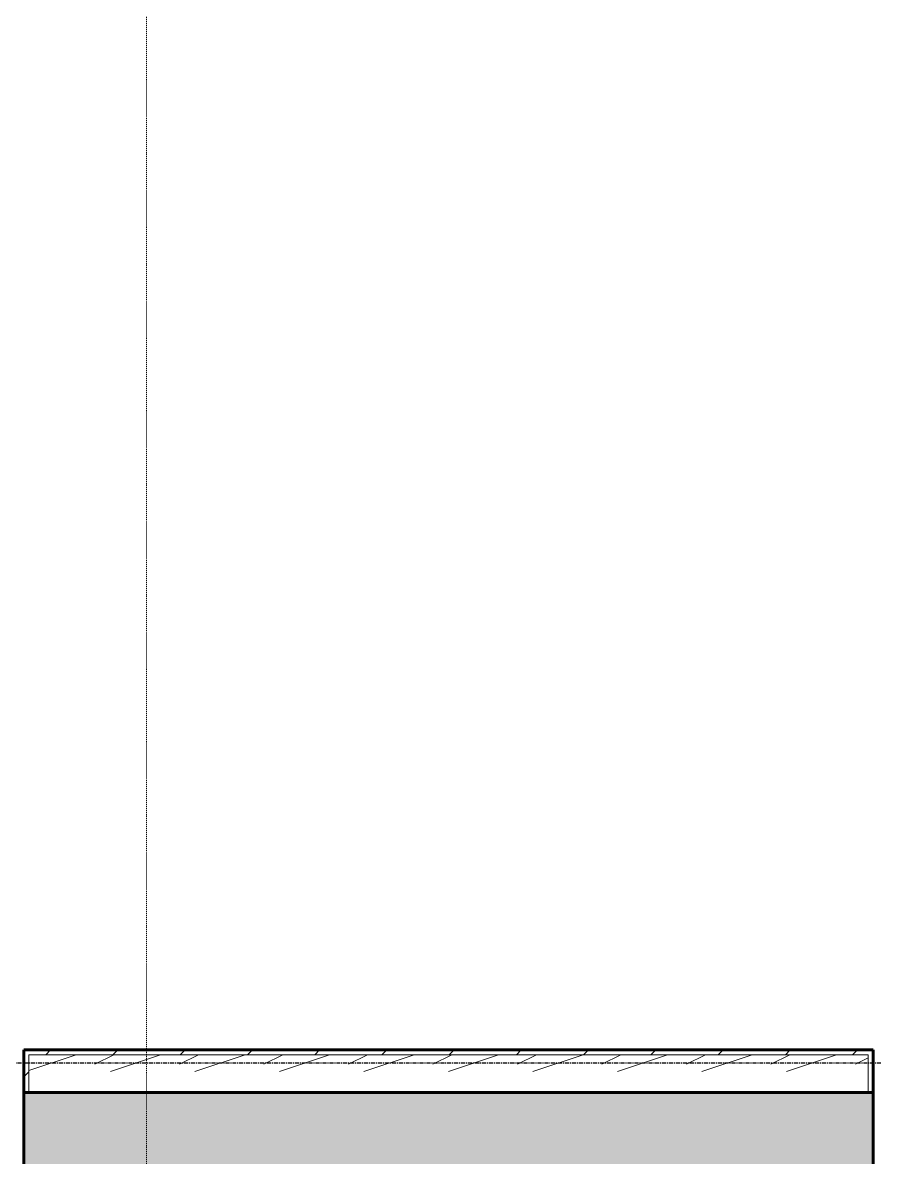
# Model space of a CAD drawing. Header units: inches. Extents: x -4110 to -1807, y 11006 to 12281.
# Drawn here: x -2749.3 to -2641.9, y 11835.3 to 11978.4 of the extents above; entities that cross this region are included whole.
import ezdxf

# ---------------------------------------------------------------- set-up
doc = ezdxf.new("R2010")
doc.units = ezdxf.units.IN
doc.header["$MEASUREMENT"] = 0
doc.linetypes.add('Aligning Line 1_8_', pattern=[0.25, 0.125, -0.125])
doc.linetypes.add('Grid Line 1_2_', pattern=[0.875, 0.5, -0.125, 0.125, -0.125])
for name, color, linetype, lineweight in [('0-1', 7, 'Continuous', 5), ('0-2', 90, 'Continuous', 18), ('A-WALL-3', 50, 'Continuous', 60), ('A-WALL-4', 90, 'Continuous', 18), ('A-WALL-PATT-1', 7, 'Continuous', 9), ('A-WALL-PATT-2', 253, 'Continuous', 9), ('G-ANNO-SYMB-1', 147, 'Aligning Line 1_8_', 9), ('Q-CASE-3', 7, 'Continuous', 9), ('Q-CASE-5', 9, 'Continuous', 9), ('Q-CASE-6', 50, 'Continuous', 60), ('S-GRID-1', 1, 'Grid Line 1_2_', 30)]:
    doc.layers.add(name, color=color, linetype=linetype, lineweight=lineweight)

# ---------------------------------------------------------------- blocks, each defined once
blk = doc.blocks.new('OD_CW_Base Cabinet - OD_CW_Base Cabinet-3870381-ENLARGED RCP - 2ND FLOOR PLAN - EAST')
at = {"layer": 'Q-CASE-5'}
for points in [[(107.93, 24), (0.74, 24), (0.74, 3), (107.93, 3), (107.93, 21.96)], [(80.51, 3), (0.74, 3), (0.74, 1), (107.93, 1), (107.93, 3), (86.93, 3)], [(84.93, 1), (0.74, 1), (0.74, 0), (107.93, 0), (107.93, 1), (86.93, 1)]]:
    blk.add_hatch(color=256, dxfattribs=at).paths.add_polyline_path(points, flags=0)
at = {"layer": 'Q-CASE-3'}
for p, q in [((0.74, 24), (0.74, 3)), ((0.74, 24), (107.93, 24)), ((107.93, 3), (107.93, 24)), ((0.74, 3), (0.74, 1)), ((0.74, 3), (107.93, 3)), ((107.93, 1), (107.93, 3)), ((0.74, 1), (0.74, 0)), ((0.74, 1), (107.93, 1)), ((0.74, 1), (107.93, 1)), ((0.74, 0), (86.93, 0)), ((107.93, 0), (107.93, 1))]:
    blk.add_line(p, q, dxfattribs=at)
at = {"layer": 'Q-CASE-6'}
for p, q in [((107.93, 24), (0.74, 24)), ((0.74, 24), (0.74, 0)), ((107.93, 0), (107.93, 24)), ((0.74, 0), (107.93, 0))]:
    blk.add_line(p, q, dxfattribs=at)
blk = doc.blocks.new('CTR - 1st Phase - Unit Layouts_rvt-1-ENLARGED RCP - 2ND FLOOR PLAN - EAST')
at = {"layer": 'A-WALL-PATT-1'}
h = blk.add_hatch(dxfattribs=at)
h.set_pattern_fill('FP_4', color=256, style=0, pattern_type=2)
h.set_pattern_definition([(45, (0, 0), (-4.2426407, 4.2426407), [])])
h.paths.add_polyline_path([(-2749.2, 11843.49), (-2748.57, 11843.49), (-2748.57, 11848.24), (-2642.64, 11848.24), (-2642.64, 11843.49), (-2642.01, 11843.49), (-2642.01, 11848.86), (-2749.2, 11848.86), (-2749.2, 11848.24)], flags=0)
at = {"layer": 'A-WALL-PATT-2'}
h = blk.add_hatch(dxfattribs=at)
h.set_pattern_fill('FP_3', color=256, style=0, pattern_type=2)
h.set_pattern_definition([(216.87, (4.265, 10.662), (31.9871619, 21.32545714), [5.331, -47.981]), (206.565, (10.662, 7.464), (-10.662476, -10.6620098), [11.921, -11.921]), (198.435, (10.662, 2.132), (-21.32449365, -10.6625869), [6.744, -26.974])])
h.paths.add_polyline_path([(-2679.94, 11843.49), (-2642.64, 11843.49), (-2642.64, 11848.24), (-2748.57, 11848.24), (-2748.57, 11843.49), (-2710, 11843.49)], flags=0)
at = {"layer": 'A-WALL-3'}
for p, q in [((-2749.2, 11848.24), (-2749.2, 11848.86)), ((-2749.2, 11848.86), (-2642.01, 11848.86)), ((-2642.01, 11848.86), (-2642.01, 11848.24)), ((-2749.2, 11843.49), (-2749.2, 11848.24)), ((-2642.01, 11848.24), (-2642.01, 11843.49))]:
    blk.add_line(p, q, dxfattribs=at)
at = {"layer": 'A-WALL-4'}
for p, q in [((-2748.57, 11848.24), (-2642.64, 11848.24)), ((-2748.57, 11843.49), (-2748.57, 11848.24)), ((-2642.64, 11848.24), (-2642.64, 11843.49))]:
    blk.add_line(p, q, dxfattribs=at)
at = {"layer": '0-2'}
blk.add_blockref('OD_CW_Base Cabinet - OD_CW_Base Cabinet-3870381-ENLARGED RCP - 2ND FLOOR PLAN - EAST', (-2749.94, 11819.49), dxfattribs=at)
blk = doc.blocks.new('CTR - 1st Phase -Stairs _ Elevators_rvt-1-ENLARGED RCP - 2ND FLOOR PLAN - EAST')
at = {"layer": 'G-ANNO-SYMB-1'}
blk.add_line((-2733.74, 11811.24), (-2733.74, 12126.9), dxfattribs=at)
blk = doc.blocks.new('CTR - 1st Phase - Structure_rvt-1-ENLARGED RCP - 2ND FLOOR PLAN - EAST')
at = {"layer": 'S-GRID-1'}
blk.add_line((-1807.14, 11847.19), (-4076.95, 11847.19), dxfattribs=at)

msp = doc.modelspace()

# ---------------------------------------------------------------- block references
at = {"layer": '0-1'}
for name in ['CTR - 1st Phase -Stairs _ Elevators_rvt-1-ENLARGED RCP - 2ND FLOOR PLAN - EAST', 'CTR - 1st Phase - Structure_rvt-1-ENLARGED RCP - 2ND FLOOR PLAN - EAST', 'CTR - 1st Phase - Unit Layouts_rvt-1-ENLARGED RCP - 2ND FLOOR PLAN - EAST']:
    msp.add_blockref(name, (0, 0), dxfattribs=at)

doc.saveas('drawing.dxf')
